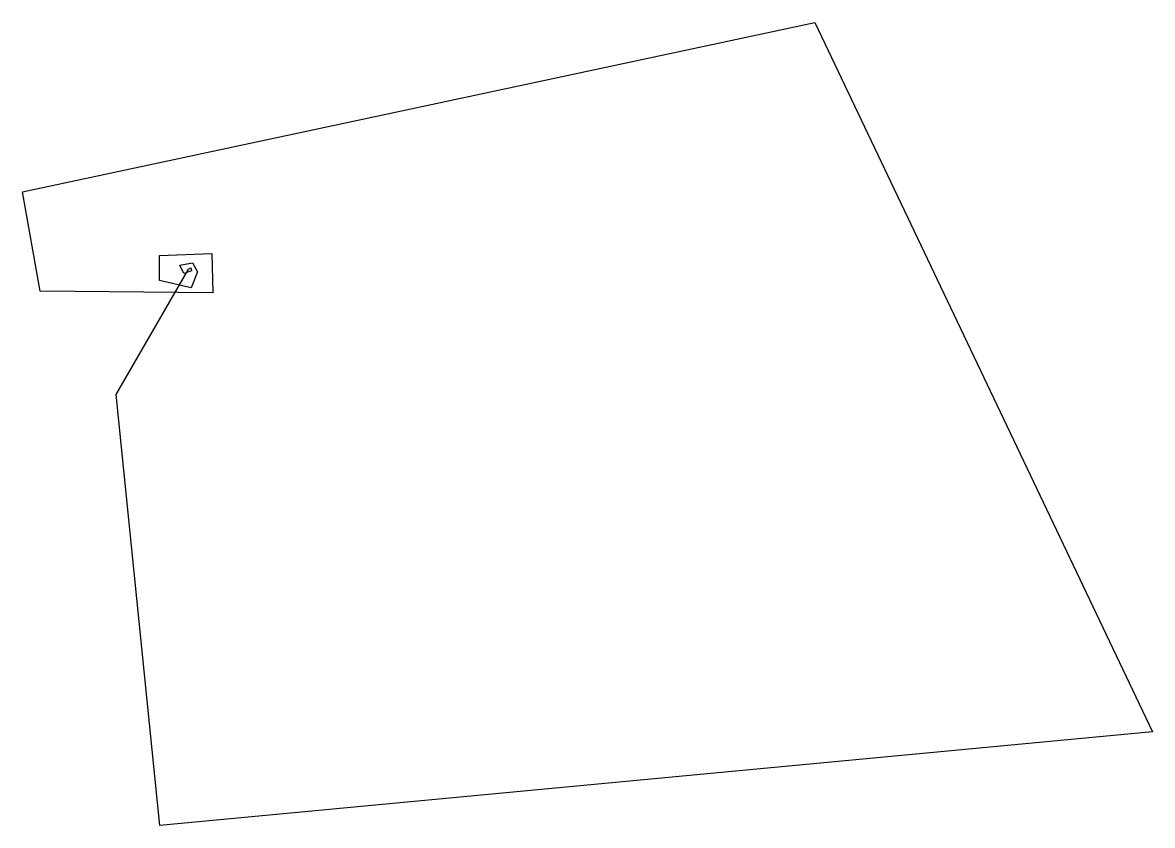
# Model space of a CAD drawing. Header units: millimetres. Extents: x -3117 to 18172, y -10481 to 4655.
import ezdxf

# ---------------------------------------------------------------- set-up
doc = ezdxf.new("R2010")
doc.units = ezdxf.units.MM
doc.layers.get('0').update_dxf_attribs({"lineweight": 25, "true_color": 0xffffff})

msp = doc.modelspace()

# ---------------------------------------------------------------- linework, layer by layer
for p, q in [((-3116.617934, 1463.834618), (11813.686695, 4654.915604)), ((11813.686695, 4654.915604), (18171.573883, -8717.156806)), ((-2785.38107, -410.966029), (-3116.617934, 1463.834618)), ((-538.863906, -206.748402), (-537.015064, 266.555301)), ((-537.015064, 266.555301), (446.569194, 301.68331)), ((446.569194, 301.68331), (467.364928, -437.464978)), ((-151.14391, 79.598068), (85.380421, 126.036091)), ((-77.462247, -75.814516), (-151.14391, 79.598068)), ((0.616313, 0.793336), (-0.936497, 0.4376)), ((-0.936497, 0.4376), (-0.680672, -0.957809)), ((0.874492, -0.254373), (0.396715, 0.083676)), ((4.055139, -3.792468), (0.616313, 0.793336)), ((3.5, 4.3), (51.3, 32.4)), ((51.3, 32.4), (64.038996, -27.103323)), ((85.380421, 126.036091), (177.637294, -41.140792)), ((-1353.29258, -2359.269617), (4.055139, -3.792468)), ((62.009935, -343.562754), (-538.863906, -206.748402)), ((64.038996, -27.103323), (-77.462247, -75.814516)), ((-0.680672, -0.957809), (0.874492, -0.254373)), ((177.637294, -41.140792), (62.009935, -343.562754)), ((467.364928, -437.464978), (-2785.38107, -410.966029)), ((-532.92004, -10480.957768), (-1353.29258, -2359.269617)), ((18171.573883, -8717.156806), (-532.92004, -10480.957768))]:
    msp.add_line(p, q)

doc.saveas('drawing.dxf')
